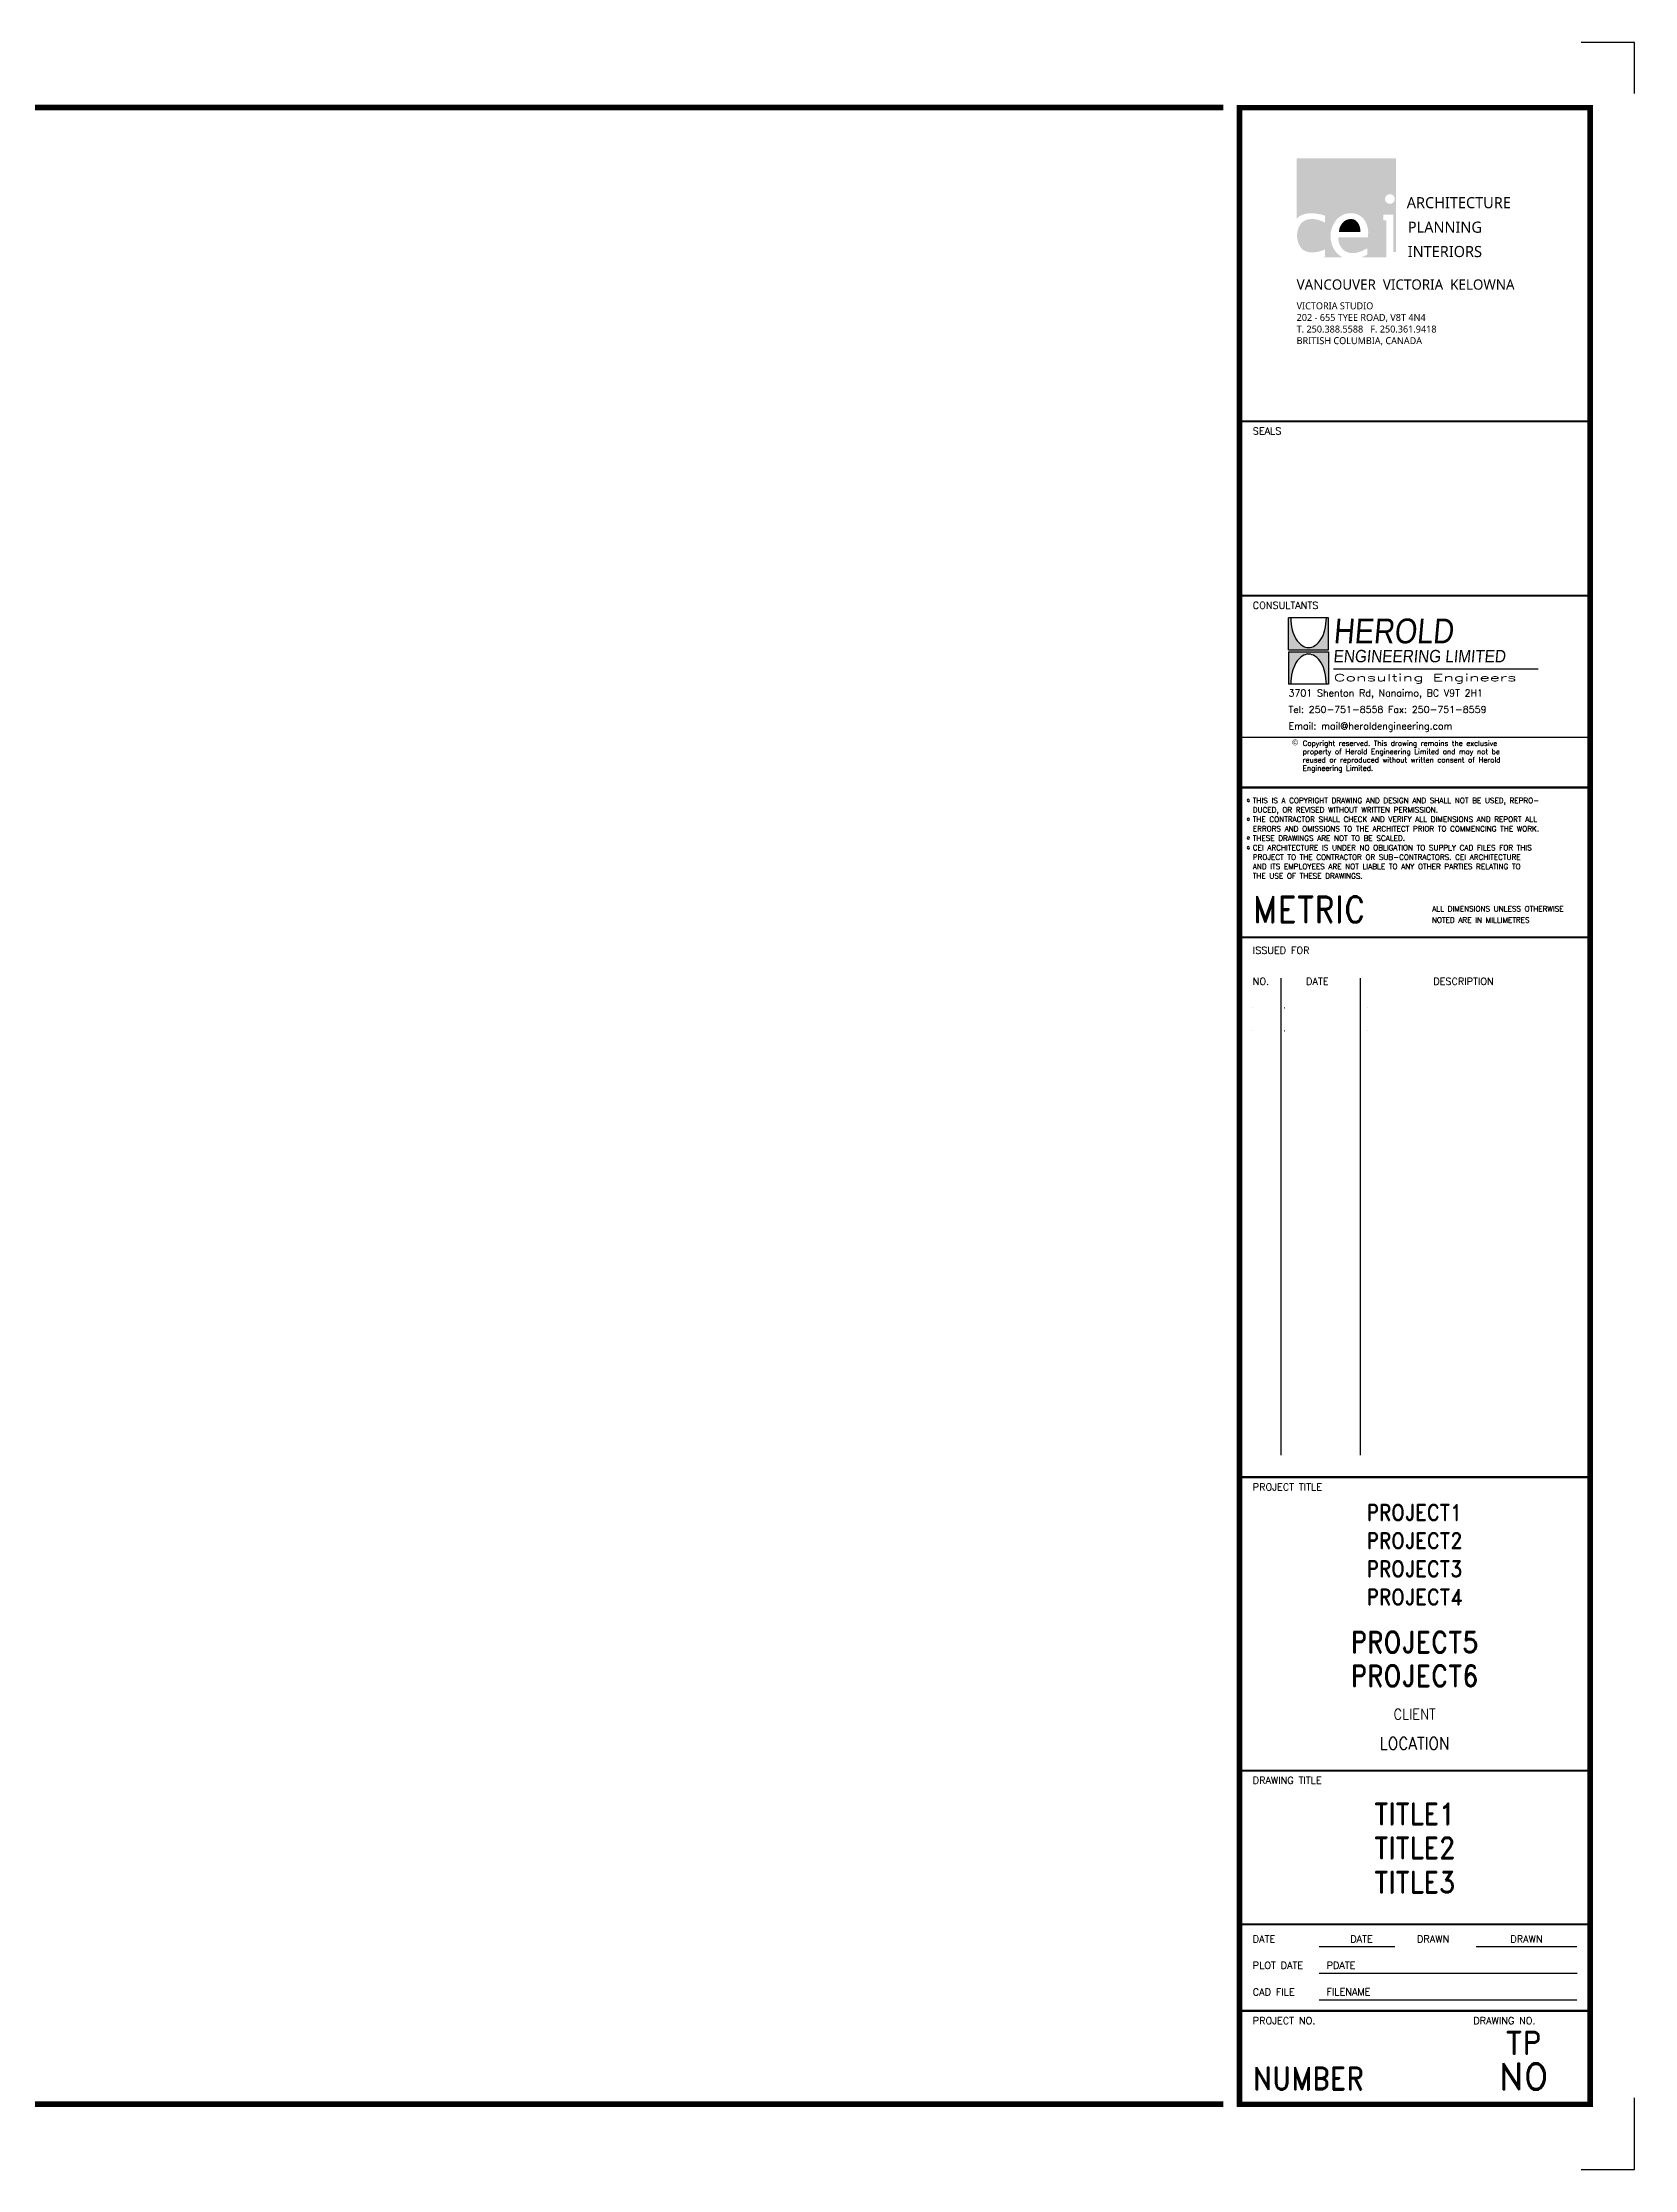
# Model space of a CAD drawing. Extents: x 0 to 914, y 0 to 610.
# Drawn here: x 457 to 914, y 0 to 610 of the extents above; entities that cross this region are included whole.
import ezdxf
from ezdxf.enums import TextEntityAlignment as Align

# ---------------------------------------------------------------- set-up
doc = ezdxf.new("R2010")
doc.units = 0
doc.header["$LTSCALE"] = 1000
doc.layers.get('0').update_dxf_attribs({"linetype": 'CONTINUOUS'})
for name, color, linetype in [('BDR-18', 1, 'CONTINUOUS'), ('BDR-25', 4, 'CONTINUOUS'), ('BDR-35', 2, 'CONTINUOUS'), ('BDR-50', 5, 'CONTINUOUS'), ('BDR-70', 7, 'CONTINUOUS')]:
    doc.layers.add(name, color=color, linetype=linetype)
doc.styles.add('LOGO-HEL', font='ERASBD.TTF')
doc.styles.add('LOGO2-HEL', font='ROMANS.shx')
doc.styles.add('ROMAND', font='romand', dxfattribs={"height": 0.88})
doc.styles.add('ROMANS', font='ROMANS.shx', dxfattribs={"width": 1.1, "height": 540})
doc.styles.add('TITLE', font='arial_0.ttf')

# ---------------------------------------------------------------- blocks, each defined once
blk = doc.blocks.new('CEI logo vic')
at = {"linetype": 'Continuous', "lineweight": 0, "true_color": 0xc83828}
for points in [[(0.5913889926264166, 0.001661667817003609), (-0.00708243068397667, 0.00166166781698629), (-0.007082430683969566, -0.6804427056771181), (-0.006530376193724723, -0.6799663621030272), (-0.004351981820891864, -0.6780805559845007), (-0.001939761849636192, -0.6760196857885021), (0.0007062837200600535, -0.6737837515150169), (0.00358615488817911, -0.6713727531640594), (0.006699851654728082, -0.6687866907356304), (0.01004737401971049, -0.6660255642297213), (0.01362872198312637, -0.6630893736463332), (0.01744389554496861, -0.6599781189854765), (0.02148446360897368, -0.6568406117854972), (0.02574199507886013, -0.6538256635847426), (0.03021648995463521, -0.6509332743832226), (0.0349079482362952, -0.648163444180941), (0.0398163699238403, -0.6455161729778836), (0.04494175501727389, -0.6429914607740574), (0.05028410351658893, -0.6405893075694662), (0.05584341542179247, -0.6383097133641096), (0.06144146973665755, -0.6361703585301), (0.06690004546495701, -0.6341889234395555), (0.07221914260669791, -0.6323654080924765), (0.07739876116186967, -0.6306998124888663), (0.08243890113047583, -0.6291921366287252), (0.08733956251251994, -0.6278423805120459), (0.0921007453079984, -0.6266505441388319), (0.09672244951691479, -0.6256166275090833), (0.1012858027605051, -0.6247038178643125), (0.1058719326599947, -0.6238753024460382), (0.1104808392153942, -0.6231310812542492), (0.1151125224266965, -0.6224711542889612), (0.1197669822939051, -0.6218955215501623), (0.1244442188170236, -0.6214041830378563), (0.1291442319960449, -0.620997138752033), (0.1338670218309691, -0.6206743886927097), (0.1386936219382134, -0.6204285705408281), (0.1437050659341954, -0.6202523219773404), (0.1489013538189081, -0.620145643002243), (0.1542824855923548, -0.6201085336155361), (0.1598484612545356, -0.6201409938172229), (0.165599280805447, -0.6202430236073038), (0.1715349442450961, -0.6204146229857781), (0.1776554515734758, -0.6206557919526465), (0.1840365813097173, -0.6210074206982656), (0.1907541119729308, -0.6215103994129954), (0.1978080435631268, -0.6221647280968392), (0.2051983760803019, -0.6229704067498048), (0.212925109524456, -0.6239274353718773), (0.2209882438955891, -0.6250358139630676), (0.2293877791937012, -0.6262955425233652), (0.238123715418796, -0.627706621052784), (0.2470907169470095, -0.6293164525338024), (0.2561834481544784, -0.6311724399489127), (0.2654019090412095, -0.6332745832981153), (0.2747460996072065, -0.6356228825814096), (0.2842160198524588, -0.6382173377987961), (0.2938116697769733, -0.6410579489502812), (0.3035330493807467, -0.6441447160358587), (0.3133801586637823, -0.6474776390555248), (0.3138222117429544, -0.647626374182968), (0.3138222117429544, -0.725510432540877), (0.3130411185278097, -0.7251174688657678), (0.3059160798198562, -0.7213820396379136), (0.2987337906547138, -0.7178224204206303), (0.2914942510323789, -0.7144386112139107), (0.284197460952855, -0.7112306120177587), (0.276843420416142, -0.7081984228321743), (0.2694321294222367, -0.7053420436571538), (0.2619635879711422, -0.7026614744926973), (0.2544377960628589, -0.700156715338808), (0.2468781473222664, -0.6978342823055372), (0.2393080353742485, -0.695700691502932), (0.231727460218812, -0.6937559429309998), (0.2241364218559464, -0.692000036589741), (0.2165349202856589, -0.690432972479148), (0.2089229555079457, -0.6890547505992275), (0.2013005275228106, -0.6878653709499767), (0.1936676363302534, -0.6868648335313954), (0.1861262317108703, -0.6860737838783959), (0.1787782634452574, -0.6855128675258813), (0.1716237315334182, -0.6851820844738579), (0.1646626359753528, -0.6850814347223229), (0.1578949767710611, -0.6852109182712727), (0.1513207539205396, -0.6855705351207171), (0.1449399674237953, -0.6861602852706461), (0.1387526172808212, -0.6869801687210668), (0.1327580040489104, -0.6879715639730901), (0.1269554282853383, -0.6890758495278524), (0.1213448899901085, -0.6902930253853325), (0.1159263891632243, -0.6916230915455517), (0.1106999258046789, -0.6930660480084954), (0.1056654999144791, -0.6946218947741711), (0.1008231114926217, -0.6962906318425715), (0.09617276053911003, -0.6980722592137072), (0.09165248913798932, -0.6999853763108308), (0.08720033937331534, -0.7020485825571876), (0.08281631124508453, -0.7042618779527849), (0.07850040475329693, -0.706625262497633), (0.0742526198979525, -0.7091387361917074), (0.07007295667905486, -0.7118022990350363), (0.06596141509660397, -0.714615951027602), (0.06191799515059272, -0.7175796921694044), (0.05801578916366773, -0.7206438860258222), (0.05432788945846834, -0.7237588961622137), (0.05085429603498762, -0.7269247225785922), (0.04759500889323606, -0.7301413652749478), (0.04455002803320672, -0.73340882425128), (0.04171935345490303, -0.7367270995075963), (0.03910298515831795, -0.7400961910438892), (0.03670092314346204, -0.7435160988601588), (0.03439778098386777, -0.7470558804033864), (0.03207817225308152, -0.7507845931205457), (0.02974209695110329, -0.7547022370116336), (0.02738955507792605, -0.7588088120766534), (0.02502054663355689, -0.7631043183156048), (0.02263507161799927, -0.7675887557284846), (0.02023313003124623, -0.7722621243152965), (0.01781472187329762, -0.7771244240760364), (0.0154289842057005, -0.7823941531101803), (0.01312505408999809, -0.7882898095171893), (0.01090293152619049, -0.7948113932970631), (0.008762616514281191, -0.8019589044498021), (0.006704109054263118, -0.8097323429754055), (0.004727409146139823, -0.8181317088738815), (0.002832516789911274, -0.8271570021452188), (0.001019431985581057, -0.8368082227894245), (-0.0005108285351980791, -0.8467421123304784), (-0.001557248040762759, -0.8566154122923824), (-0.002119826531116534, -0.8664281226751183), (-0.002198564006255854, -0.8761802434787034), (-0.001793460466184269, -0.8858717747031208), (-0.0009045159108981952, -0.8955027163483844), (0.0004682696596023357, -0.9050730684144868), (0.002324896245310216, -0.9145828309014286), (0.004434069648476232, -0.9237678304929624), (0.006564495671347577, -0.9323638938728318), (0.008716174313924248, -0.9403710210410401), (0.01088910557619914, -0.9477892119975835), (0.01308328945817937, -0.9546184667424693), (0.0152987259598614, -0.9608587852756936), (0.01753541508124525, -0.9665101675972498), (0.01979335682233435, -0.9715726137071485), (0.02212376856892484, -0.9763391178617684), (0.0245778677068125, -0.9811026743174944), (0.02715565423600822, -0.9858632830743304), (0.0298571281565047, -0.99062094413228), (0.03268228946830559, -0.9953756574913364), (0.0356311381714073, -1.000127423151499), (0.03870367426580625, -1.004876241112775), (0.04189989775151319, -1.009622111375155), (0.04531319471318905, -1.014248074377002), (0.04903695123549856, -1.018637170556683), (0.05307116731844869, -1.022789399914187), (0.05741584296203954, -1.026704762449517), (0.06207097816626399, -1.030383258162677), (0.06703657293112905, -1.033824887053667), (0.07231262725663133, -1.037029649122487), (0.07789914114277065, -1.039997544369129), (0.0835279672706063, -1.04273459178813), (0.0889309583211865, -1.045246810374027), (0.09410811429452207, -1.047534200126815), (0.09905943519060584, -1.049596761046499), (0.1037849210094413, -1.051434493133073), (0.1082845717510286, -1.05304739638654), (0.1125583874153641, -1.054435470806897), (0.1166063680024513, -1.055598716394144), (0.1206203096786282, -1.056610444628003), (0.1247920086102254, -1.057543966988181), (0.1291214647972502, -1.058399283474687), (0.133608678239699, -1.05917639408751), (0.1382536489375752, -1.059875298826655), (0.1430563768908718, -1.060495997692128), (0.148016862099596, -1.061038490683927), (0.1531351045637442, -1.061502777802042), (0.1585637765954238, -1.061822075547376), (0.1644555505067353, -1.061929600420833), (0.1708104262976823, -1.061825352422406), (0.1776284039682683, -1.061509331552096), (0.1849094835184863, -1.060981537809899), (0.1926536649483398, -1.060241971195823), (0.2008609482578287, -1.059290631709862), (0.2095313334469496, -1.058127519352026), (0.2183071076079139, -1.056790623703034), (0.2268305578329261, -1.055317934343603), (0.2351016841219791, -1.053709451273744), (0.2431204864750798, -1.051965174493456), (0.2508869648922285, -1.050085104002738), (0.2584011193734216, -1.048069239801588), (0.2656629499186658, -1.045917581890009), (0.2726724565279511, -1.043630130267992), (0.2793250446099862, -1.041351344131192), (0.2855161195734769, -1.039225682675235), (0.2912456814184127, -1.03725314590013), (0.2965137301448075, -1.035433733805868), (0.3013202657526509, -1.03376744639246), (0.3056652882419464, -1.032254283659893), (0.3095487976126903, -1.03089424560818), (0.3129707938648935, -1.029687332237315), (0.3138222117429544, -1.029387215421703), (0.3138222117429544, -1.10845197008838), (0.3137572706081455, -1.10848011485111), (0.3133523351650411, -1.108655809224542), (0.3128841367301941, -1.108858677936635), (0.3123526753036079, -1.109088720987395), (0.3117579508852791, -1.109345938376816), (0.3110999634752113, -1.109630330104907), (0.3103787130734009, -1.109941896171664), (0.309594199679855, -1.11028063657709), (0.3087464232945629, -1.110646551321175), (0.3078577397809473, -1.111025226219008), (0.3069505050024206, -1.111402247085667), (0.3060247189589862, -1.111777613921155), (0.3050803816506369, -1.112151326725475), (0.3041174930773801, -1.11252338549861), (0.3031360532392119, -1.112893790240582), (0.302136062136129, -1.113262540951377), (0.3011175197681384, -1.113629637630995), (0.3001138911606423, -1.1139868930958), (0.2991586413390359, -1.114326120162146), (0.2982517703033192, -1.114647318830029), (0.2973932780535028, -1.114950489099457), (0.296583164589576, -1.115235630970423), (0.2958214299115424, -1.115502744442936), (0.2951080740194057, -1.115751829516979), (0.2944430969131621, -1.115982886192575), (0.2943604495913988, -1.116011626153226), (0.2943604495914059, -1.116011626153226), (0.5068643909779267, -1.116011626153227), (0.5056976677358235, -1.115222580421878), (0.5012347589936573, -1.112247515455685), (0.4966759137700403, -1.109131349133116), (0.4920211320649721, -1.105874081454165), (0.4872704138784525, -1.102475712418835), (0.4824237592104855, -1.098936242027126), (0.4774811680610603, -1.095255670279042), (0.4724426404301911, -1.091433997174578), (0.4673081763178636, -1.087471222713732), (0.4621529166510561, -1.083265066044125), (0.4570520023567288, -1.078713246313354), (0.4520054334348855, -1.073815763521435), (0.447013209885519, -1.068572617668356), (0.4420753317086399, -1.062983808754127), (0.4371917989042376, -1.057049336778736), (0.4323626114723156, -1.050769201742192), (0.427587769412874, -1.044143403644494), (0.4229512429255397, -1.037305205777391), (0.4185370022099293, -1.030387871432631), (0.4143450472660465, -1.023391400610226), (0.4103753780938909, -1.016315793310159), (0.4066279946934627, -1.009161049532448), (0.4031028970647584, -1.001927169277079), (0.3998000852077779, -0.9946141525440573), (0.3967195591225283, -0.987221999333386), (0.3938429929212592, -0.9796873780332154), (0.3911520607162237, -0.9719469570317032), (0.3886467625074254, -0.9640007363288492), (0.3863270982948571, -0.9558487159246429), (0.3841930680785295, -0.9474908958190946), (0.3822446718584355, -0.938927276012208), (0.3804819096345752, -0.9301578565039761), (0.3789047814069483, -0.9211826372943956), (0.3775953101642523, -0.9120444436028654), (0.3766355188951772, -0.9027861006487712), (0.3760254075997228, -0.893407608432113), (0.3757649762778929, -0.8839089669528941), (0.3758542249296837, -0.8742901762111113), (0.3762931535550989, -0.8645512362067644), (0.377081762154135, -0.8546921469398534), (0.3782200507267955, -0.8447129084103819), (0.3796550075300325, -0.8348073453144418), (0.3813336208208123, -0.8251692823481185), (0.3832558905991279, -0.8157987195114291), (0.3854218168649827, -0.8066956568043531), (0.3878313996183768, -0.7978600942269041), (0.3904846388593102, -0.7892920317790748), (0.3933815345877865, -0.7809914694608766), (0.3965220868037949, -0.772958407272295), (0.3999058531831923, -0.7650781366774397), (0.4035323914018221, -0.7572359491404035), (0.4074017014596799, -0.7494318446611927), (0.4115137833567734, -0.7416658232397972), (0.4158686370930952, -0.7339378848762275), (0.4204662626686489, -0.7262480295704765), (0.4253066600834347, -0.7185962573225442), (0.4303898293374523, -0.710982568132434), (0.4357102253517293, -0.7035455590811279), (0.4412623030472854, -0.6964238272496295), (0.4470460624241239, -0.6896173726379162), (0.4530615034822419, -0.6831261952460033), (0.4593086262216425, -0.6769502950738906), (0.4657874306423258, -0.6710896721215669), (0.4724979167442884, -0.6655443263890402), (0.4794400845275338, -0.660314257876317), (0.4864622759734544, -0.6554142979507693), (0.4934128330634329, -0.6508592779797806), (0.5002917557974795, -0.6466491979633577), (0.5070990441755872, -0.6427840579015007), (0.5138346981977633, -0.639263857794206), (0.5204987178639934, -0.6360885976414696), (0.5270911031742953, -0.6332582774432995), (0.5336118541286549, -0.6307728971996918), (0.5401579424954736, -0.6285668300641509), (0.5468263400431639, -0.6265744491901866), (0.5536170467717115, -0.6247957545777907), (0.560530062681127, -0.6232307462269777), (0.567565387771407, -0.6218794241377374), (0.574723022042548, -0.6207417883100692), (0.5820029654945531, -0.6198178387439703), (0.5894052181274229, -0.6191075754394544), (0.5913889926264094, -0.6189825241415359), (0.5913889926263989, -0.6189825241415359)], [(1.115639887786859, 0.001661667817003609), (0.5913889926263989, 0.001661667817003609), (0.5913889926264094, -0.6189825241415359), (0.5916805055085488, -0.6189641480285812), (0.5972338679939543, -0.6186997210983258), (0.6028306571034098, -0.6185816820554135), (0.6084708728369261, -0.6186100308998554), (0.6141545151944925, -0.6187847676316445), (0.6198815841761196, -0.6191058922507839), (0.6256520797817968, -0.6195734047572736), (0.6314660020115277, -0.620187305151114), (0.6373233508653158, -0.620947593432305), (0.643249357341016, -0.6219111715951031), (0.6492692524364867, -0.6231349416337577), (0.6553830361517317, -0.624618903548283), (0.6615907084867436, -0.6263630573386687), (0.6678922694415261, -0.6283674030049213), (0.674287719016083, -0.6306319405470342), (0.6807770572104067, -0.6331566699650071), (0.6873602840245046, -0.6359415912588402), (0.6939444471359245, -0.6390279843163749), (0.7004365942222366, -0.6424571290254388), (0.7068367252834301, -0.6462290253860283), (0.7131448403195083, -0.6503436733981505), (0.7193609393304714, -0.6548010730617984), (0.7254850223163227, -0.6596012243769787), (0.7315170892770555, -0.664744127343688), (0.7374571402126694, -0.6702297819619305), (0.7431916082482733, -0.675976722772966), (0.7486069265089517, -0.6819034843180596), (0.7537030949947144, -0.6880100665972146), (0.7584801137055623, -0.6942964696104308), (0.7629379826414878, -0.7007626933577045), (0.7670767018024943, -0.7074087378390364), (0.7708962711885825, -0.7142346030544329), (0.7743966907997516, -0.7212402890038836), (0.7776490133549564, -0.7284356833930727), (0.780724291573158, -0.7358306739276739), (0.7836225254543495, -0.7434252606076868), (0.7863437149985346, -0.7512194434331121), (0.788887860205713, -0.759213222403949), (0.7912549610758848, -0.7674065975202014), (0.7934450176090464, -0.775799568781862), (0.7954580298052051, -0.7843921361889346), (0.7972388577512814, -0.7929685417798855), (0.7987323615342138, -0.8013130275931812), (0.7999385411539953, -0.8094255936288213), (0.8008573966106296, -0.8173062398868063), (0.8014889279041164, -0.8249549663671321), (0.8018331350344559, -0.8323717730698024), (0.801890018001648, -0.8395566599948248), (0.8016595768056927, -0.8465096271421844), (0.801284055397567, -0.8531586476495976), (0.8009056977282516, -0.8594316946547769), (0.8005245037977463, -0.8653287681577186), (0.8001404736060512, -0.8708498681584227), (0.7997536071531661, -0.8759949946568892), (0.7993639044390878, -0.8807641476531289), (0.7989713654638231, -0.885157327147124), (0.7985759902273688, -0.889174533138885), (0.7985105873430607, -0.8898411287175476), (0.4662167941546586, -0.8898411287175476), (0.4661933333176518, -0.8904197891088312), (0.4660964527832923, -0.8927040089526788), (0.4660043828136192, -0.8952181462053559), (0.4659171234086468, -0.8979622008668731), (0.4658346745683645, -0.9009361729372269), (0.465757036292779, -0.9041400624164171), (0.4656842085818838, -0.907573869304444), (0.4656161914356856, -0.9112375936013111), (0.4655529848541772, -0.9151312353070142), (0.465593874315025, -0.9192289442323422), (0.4658381452958734, -0.9235048701880926), (0.4662857977967328, -0.9279590131742588), (0.4669368318176, -0.9325913731908331), (0.4677912473584714, -0.9374019502378268), (0.4688490444193542, -0.9423907443152431), (0.470110223000241, -0.9475577554230681), (0.471574783101139, -0.952902983561319), (0.4732041574379279, -0.9582787258683303), (0.474959778726495, -0.9635372794824759), (0.4768416469668398, -0.9686786444037414), (0.478849762158959, -0.973702820632137), (0.4809841243028595, -0.9786098081676562), (0.4832447333985345, -0.9833996070102984), (0.4856315894459909, -0.9880722171600673), (0.4881446924452216, -0.9926276386169706), (0.4908518454114104, -0.9971361443670548), (0.4938208513597439, -1.001668007396384), (0.4970517102902119, -1.006223227704963), (0.5005444222028214, -1.010801805292784), (0.5042989870975724, -1.015403740159853), (0.5083154049744613, -1.020029032306169), (0.5125936758334917, -1.02467768173173), (0.51713379967466, -1.029349688436537), (0.5219758973369659, -1.033912975949395), (0.5271600896594089, -1.038235467799094), (0.5326863766419889, -1.042317163985645), (0.5385547582847059, -1.046158064509035), (0.5447652345875602, -1.04975816936928), (0.5513178055505479, -1.053117478566373), (0.5582124711736728, -1.056235992100309), (0.565449231456938, -1.059113709971101), (0.5728902197871375, -1.061696671438143), (0.5803975695510712, -1.063930915760849), (0.5879712807487393, -1.065816442939219), (0.5956113533801488, -1.067353252973249), (0.6033177874452892, -1.06854134586294), (0.6110905829441639, -1.069380721608303), (0.6189297398767766, -1.069871380209326), (0.626835258243127, -1.070013321666009), (0.6347674551087816, -1.069835470570113), (0.642686647539317, -1.0693667515134), (0.6505928355347265, -1.068607164495872), (0.6584860190950202, -1.067556709517517), (0.6663661982201842, -1.066215386578349), (0.6742333729102291, -1.064583195678362), (0.6820875431651551, -1.062660136817558), (0.6899287089849545, -1.060446209995935), (0.6976538784682804, -1.058052494400761), (0.7051600597137754, -1.055590069219331), (0.7124472527214392, -1.053058934451637), (0.7195154574912682, -1.050459090097672), (0.726364674023266, -1.04779053615744), (0.7329949023174326, -1.045053272630948), (0.7394061423737642, -1.042247299518185), (0.7455983941922686, -1.039372616819158), (0.751630034459126, -1.036474591409295), (0.7575594398605258, -1.033598590164026), (0.7633866103964639, -1.03074461308334), (0.7691115460669475, -1.027912660167247), (0.7747342468719696, -1.025102731415738), (0.7802547128115299, -1.022314826828819), (0.7856729438856325, -1.019548946406491), (0.7909889400942769, -1.016805090148753), (0.7923956102779598, -1.016081265316071), (0.7923956102779456, -1.016081265316082), (0.7923956102779456, -1.087750879379326), (0.7922417115969614, -1.087833069832534), (0.790646671821176, -1.088687765159886), (0.7888553837667728, -1.089636776023406), (0.7868678474337486, -1.090680102423099), (0.7846840628221037, -1.091817744358969), (0.7823040299318373, -1.093049701831013), (0.7797277487629501, -1.094375974839234), (0.776955219315442, -1.095796563383622), (0.7739864415893163, -1.097311467464187), (0.7708965837121108, -1.098851520749182), (0.7677608138113774, -1.100347556906865), (0.7645791318871122, -1.10179957593724), (0.7613515379393158, -1.103207577840296), (0.7580780319679877, -1.10457156261604), (0.7547586139731283, -1.105891530264477), (0.7513932839547407, -1.107167480785598), (0.7479820419128181, -1.108399414179403), (0.7446359737029282, -1.109575677032533), (0.7414661651806314, -1.110684615931604), (0.7384726163459279, -1.111726230876624), (0.7356553271988209, -1.112700521867599), (0.7330142977393074, -1.113607488904524), (0.7305495279673833, -1.114447131987393), (0.7282610178830559, -1.115219451116211), (0.7261487674863216, -1.115924446290981), (0.7258877864454056, -1.116011626153227), (0.7258877864454126, -1.116011626153227), (1.00552706968315, -1.116011626153227), (1.00552706968315, -0.7001093795508928), (0.97339577516426, -0.7001093795508928), (0.97339577516426, -0.6351442879725209), (0.9927767184275945, -0.6351442879725209), (0.9927767184275804, -0.4585299198464188), (0.9938289331925574, -0.4478466040532667), (0.9969451414641557, -0.4375738420947706), (1.002005589106086, -0.4281064104519745), (1.0088158059534, -0.4198081372135007), (1.017114079191873, -0.4129979203661802), (1.026581510834673, -0.40793747272425), (1.036854272793166, -0.404821264452655), (1.047537588586318, -0.4037690496876816), (1.115639887786859, -0.4037690496876816)], [(0.7111582810425288, -0.8304461804869956), (0.7111839220187918, -0.8297409000932676), (0.7112921436107769, -0.8270217505050799), (0.7113870018394873, -0.8241578121682618), (0.7114684967049304, -0.8211490850828165), (0.7115366282070918, -0.8179955692487588), (0.7115913963459858, -0.8146972646660706), (0.7116328011216086, -0.8112541713347627), (0.7116608425339536, -0.8076662892548243), (0.7116755205830309, -0.8039336184262695), (0.711611420312599, -0.8001364272575384), (0.7114031267664234, -0.7963549841570814), (0.7110506399445111, -0.7925892891249022), (0.7105539598468622, -0.788839342161), (0.709913086473473, -0.7851051432653757), (0.7091280198243402, -0.781386692438029), (0.7081987598994705, -0.77768398967896), (0.7071253066988606, -0.7739970349881651), (0.7059568438927641, -0.7703509160533473), (0.7047425551514415, -0.7667707205622105), (0.7034824404748927, -0.7632564485147546), (0.7021764998631215, -0.759808099910976), (0.7008247333161205, -0.7564256747508817), (0.6994271408338899, -0.753109173034461), (0.6979837224164368, -0.7498585947617178), (0.6964944780637505, -0.746673939932659), (0.6949380681363027, -0.7435402857664373), (0.693293152994547, -0.7404427094821919), (0.6915597326384869, -0.7373812110799403), (0.6897378070681232, -0.7343557905596718), (0.687827376283451, -0.7313664479213935), (0.6858284402844713, -0.7284131831650948), (0.6837409990711907, -0.725495996290783), (0.6815650526435989, -0.7226148872984615), (0.6793032794355581, -0.7197813684143863), (0.6769583578809129, -0.7170069518648359), (0.6745302879796672, -0.7142916376498065), (0.6720190697318206, -0.7116354257692945), (0.6694247031373732, -0.7090383162233), (0.6667471881963216, -0.7065003090118296), (0.6639865249086729, -0.7040214041348805), (0.6611427132744198, -0.7016016015924453), (0.6581882601444152, -0.6993055649761883), (0.6550956723695118, -0.6971979578777561), (0.65186494994971, -0.6952787802971483), (0.6484960928850094, -0.6935480322343583), (0.64498910117541, -0.6920057136893931), (0.6413439748209049, -0.6906518246622564), (0.6375607138215047, -0.6894863651529406), (0.6336393181772059, -0.6885093351614535), (0.6296139144186337, -0.6876882760124841), (0.6255186290764174, -0.6869907290307369), (0.6213534621505604, -0.6864166942162047), (0.6171184136410628, -0.6859661715688945), (0.612813483547921, -0.6856391610887957), (0.6084386718711386, -0.6854356627759226), (0.6039939786107156, -0.6853556766302678), (0.5994794037666519, -0.6853992026518243), (0.5949666549323599, -0.6855941315994718), (0.5905274397012585, -0.6859683542320754), (0.5861617580733482, -0.6865218705496312), (0.5818696100486251, -0.6872546805521471), (0.5776509956270965, -0.6881667842396151), (0.5735059148087589, -0.6892581816120393), (0.5694343675936083, -0.6905288726694232), (0.5654363539816487, -0.6919788574117596), (0.5615540772869909, -0.6935277504412967), (0.5578297408237525, -0.6950951663602647), (0.5542633445919231, -0.6966811051686785), (0.5508548885915132, -0.6982855668665269), (0.5476043728225196, -0.6999085514538137), (0.5445117972849384, -0.7015500589305388), (0.5415771619787767, -0.7032100892967021), (0.5388004669040273, -0.7048886425523038), (0.5361303378079798, -0.7066174588463148), (0.533515400437923, -0.7084282783276918), (0.5309556547938536, -0.7103211009964414), (0.5284511008757752, -0.7122959268525573), (0.526001738683684, -0.7143527558960465), (0.5236075682175799, -0.7164915881269014), (0.5212685894774636, -0.7187124235451294), (0.5189848024633377, -0.7210152621507337), (0.5167725655651971, -0.723353704245437), (0.5146482371730359, -0.7256813501309751), (0.5126118172868538, -0.7279981998073444), (0.5106633059066511, -0.7303042532745556), (0.5088027030324277, -0.7325995105326053), (0.5070300086641872, -0.7348839715814823), (0.5053452228019258, -0.7371576364211947), (0.5037483454456438, -0.7394205050517484), (0.5021418911785259, -0.7417957310891488), (0.5004283745837603, -0.7444064681494131), (0.4986077956613508, -0.7472527162325313), (0.4966801544112899, -0.7503344753385213), (0.4946454508335814, -0.7536517454673648), (0.4925036849282252, -0.7572045266190761), (0.4902548566952249, -0.7609928187936519), (0.4878989661345699, -0.7650166219910854), (0.4855969874549066, -0.7691936329280942), (0.4835098948648641, -0.7734415483214014), (0.4816376883644422, -0.7777603681709993), (0.4799803679536409, -0.7821500924768847), (0.4785379336324639, -0.7866107212390643), (0.4773103854009076, -0.7911422544575384), (0.4762977232589756, -0.7957446921323106), (0.4754999472066603, -0.8004180342633662), (0.4748364153155725, -0.8049965004113486), (0.4742264856573286, -0.8093143101368934), (0.4736701582319145, -0.8133714634399967), (0.4731674330393413, -0.8171679603206554), (0.4727183100796012, -0.8207038007788725), (0.4723227893526982, -0.8239789848146519), (0.4719808708586323, -0.826993512427983), (0.4716925545973997, -0.8297473836188765), (0.4716197042102862, -0.8304461804869956)]]:
    blk.add_hatch(color=22, dxfattribs=at).paths.add_polyline_path(points)
h = blk.add_hatch(color=22, dxfattribs=at)
edge = h.paths.add_edge_path()
edge.add_line((1.115639887786859, -0.4037690496876816), (1.047537588586318, -0.4037690496876816))
edge.add_arc((1.047537588586321, -0.4585299198464114), 0.05476087015872894, 0, 90.00000000000227, ccw=False)
edge.add_arc((1.047537588586314, -0.4585299198464114), 0.05476087015873565, -90, 0, ccw=False)
edge.add_arc((1.047537588586311, -0.4585299198464114), 0.05476087015873341, 180, 270.00000000000233, ccw=False)
edge.add_line((0.992776718427577, -0.4585299198464114), (0.9927767184275947, -0.6351442879725205))
edge.add_line((0.9927767184275945, -0.6351442879725209), (1.084036259311116, -0.6351442879725209))
edge.add_line((1.084036259311116, -0.6351442879725209), (1.084036259311116, -1.056113510096956))
edge.add_line((1.084036259311116, -1.056113510096955), (1.115639887786858, -1.056113510096955))
edge.add_line((1.115639887786859, -1.056113510096955), (1.115639887786859, -0.4037690496876813))
at = {"color": 0, "linetype": 'ByBlock', "attachment_point": 1}
for s, insert, char_height, width, style in [('{\\fTrebuchet MS|b0|i0|c0|p34;ARCHITECTURE}', (1.237340107549048, -0.4371869156869843), 0.1257635280000001, 37.89310879325159, 'ROMANS'), ('{\\fTrebuchet MS|b0|i0|c0|p34;PLANNING}', (1.249454496127451, -0.7140126316987329), 0.1257635280000001, 37.89310879325159, 'ROMANS'), ('{\\fTrebuchet MS|b0|i0|c0|p34;INTERIORS}', (1.248331652246264, -0.9892611024344997), 0.1257635280000001, 37.89310879325159, 'ROMANS'), ('{\\fTrebuchet MS|b0|i0|c0|p34;\\H1.475x;VANCOUVER  VICTORIA  KELOWNA\\P\\H0.339x;\\P\\H1.999x;VICTORIA STUDIO\\P202 - 655 TYEE ROAD, V8T 4N4\\PT. 250.388.5588   F. 250.361.9418\\PBRITISH COLUMBIA, CANADA}', (-0.007061486326695118, -1.366932047854738), 0.07874, 2.666495258425024, 'TITLE')]:
    blk.add_mtext(s, dxfattribs=dict(at, insert=insert, char_height=char_height, width=width, style=style))
blk = doc.blocks.new('copyright')
at = {"layer": 'BDR-25', "insert": (0.1141182457343806, -0.04097351770002433), "char_height": 0.05859375, "width": 0.0446428571428612, "attachment_point": 1, "style": 'LOGO2-HEL'}
blk.add_mtext('{\\fBankGothic Lt BT|b0|i0|c0|p34;\\H1.125x;©} ', dxfattribs=at)
blk = doc.blocks.new('*U17')
at = {"layer": 'BDR-18'}
for points in [[(0.1560337976833779, 1.61023872234486, -0.07406188891287205), (0.1135703018874494, 1.713488065599865, -0.0606570501823487), (0.09712391754483463, 1.848557884175044), (0.07224286117070733, 1.848557884175044), (0.07224286117070733, 1.486642636967336), (0.5242667973724906, 1.486642636967328), (0.5242667973724906, 1.848557884175044), (0.4993857409983775, 1.848557884175044, -0.06065705018247871), (0.4829393566556632, 1.713488065599588, -0.07406188891263854), (0.4404758608598485, 1.610238722344913, -0.1069057260891834), (0.3689934447255609, 1.533667668844181, -0.1528623331141808), (0.298254829271599, 1.511523693341445, -0.1528623331141954), (0.2275162138176228, 1.533667668844188, -0.1069057260890975)], [(0.4404758608598343, 1.338165495215655, -0.07406188891272433), (0.4829393566556917, 1.234916151960853, -0.06065705018243123), (0.4993857409983775, 1.099846333385493), (0.5242667973724906, 1.099846333385496), (0.5242667973724906, 1.461761580593205), (0.07224286117070733, 1.461761580593205), (0.07224286117070733, 1.099846333385496), (0.09712391754484884, 1.099846333385496, -0.06065705018242707), (0.1135703018875063, 1.234916151960853, -0.07406188891272389), (0.1560337976833637, 1.338165495215655, -0.1069057260891394), (0.227516213817637, 1.414736548716355, -0.1528623331141807), (0.298254829271599, 1.436880524219092, -0.1528623331141854), (0.3689934447255609, 1.414736548716355, -0.1069057260891489)]]:
    blk.add_hatch(color=253, dxfattribs=at).paths.add_polyline_path(points)
at = {"layer": 'BDR-18', "ltscale": 8}
for p, q in [((0.07224286117070733, 1.486642636967332), (0.07224286117070733, 1.848557884175037)), ((0.5242667973724906, 1.848557884175037), (0.07224286117070733, 1.848557884175037)), ((0.5242667973724906, 1.486642636967332), (0.5242667973724906, 1.848557884175037)), ((0.07224286117070733, 1.486642636967332), (0.5242667973724906, 1.486642636967332)), ((0.07224286117070733, 1.461761580593205), (0.5242667973724906, 1.461761580593205)), ((0.07224286117070733, 1.461761580593205), (0.07224286117070733, 1.099846333385493)), ((0.5242667973724906, 1.461761580593205), (0.5242667973724906, 1.099846333385493)), ((0.5242667973724906, 1.099846333385493), (0.07224286117070733, 1.099846333385493)), ((-0.4807136031334054, 0.4982672507403976), (3.480713603133655, 0.4982672507403976))]:
    blk.add_line(p, q, dxfattribs=at)
for centre, radius, start, end in [((0.6599935143559321, 1.848557884174959), 0.5628695968110904, 179.9999999999921, 193.8845601833872), ((0.4814142049864927, 1.804415039640887), 0.3789153621264069, 193.8845601833946, 210.8273619833367), ((0.1150954535567053, 1.804415039640887), 0.3789153621264071, 329.1726380166631, 346.1154398166054), ((-0.06348385581270577, 1.848557884175072), 0.5628695968110835, 346.1154398166005, 359.9999999999963), ((0.368790630613276, 1.737204997420587), 0.2477617907688039, 210.8273619833378, 235.2356452598775), ((0.298254829271599, 1.63558243262991), 0.1240587392884634, 235.2356452598785, 270), ((0.298254829271599, 1.635582432629903), 0.1240587392884578, 270, 304.7643547401231), ((0.2277190279299361, 1.737204997420573), 0.2477617907687847, 304.7643547401216, 329.1726380166633), ((0.6599935143559605, 1.099846333385578), 0.5628695968111188, 166.1154398166133, 180.0000000000088), ((0.4814142049865211, 1.143989177919654), 0.3789153621264336, 149.1726380166648, 166.1154398166071), ((0.368790630613276, 1.211199220139957), 0.2477617907688039, 124.7643547401226, 149.1726380166621), ((0.2982548292715848, 1.312821784930634), 0.1240587392884594, 89.99999999999675, 124.7643547401186), ((0.298254829271599, 1.312821784930634), 0.1240587392884578, 55.23564525988138, 90.00000000000325), ((0.2277190279299361, 1.211199220139971), 0.2477617907687847, 30.82736198333677, 55.23564525987845), ((0.1150954535566768, 1.143989177919657), 0.3789153621264255, 13.88456018339273, 30.82736198333522), ((-0.06348385581273419, 1.099846333385464), 0.5628695968111112, 2.849776994591311e-12, 13.88456018339885)]:
    blk.add_arc(centre, radius, start, end, dxfattribs=at)
at = {"layer": 'BDR-25'}
blk.add_line((0.5782040892709972, 1.271479749060738), (2.89160865661475, 1.271479749060738), dxfattribs=at)
blk.add_blockref('copyright', (5.077769145726542e-14, 0.514822696856813))
at = {"layer": 'BDR-25', "style": 'LOGO2-HEL'}
for s, insert, char_height, width, attachment_point, line_spacing_factor in [('3701 Shenton Rd, Nanaimo, BC V9T 2H1 \\PTel: 250-751-8558 Fax: 250-751-8559 \\PEmail: mail@heroldengineering.com', (0.07224286117070733, 0.7990567920629452), 0.078125, 2.81300819434235, 4, 1.44), ('Copyright reserved. This drawing remains the exclusive  property of Herold Engineering Limited and may not be  reused or reproduced without written consent of Herold  Engineering Limited.', (0.2325983193226762, 0.4596074885308872), 0.05859375, 2.661134321248333, 1, 0.96)]:
    blk.add_mtext(s, dxfattribs=dict(at, insert=insert, char_height=char_height, width=width, attachment_point=attachment_point, line_spacing_factor=line_spacing_factor))
at = {"layer": 'BDR-35', "ltscale": 8, "style": 'LOGO-HEL', "oblique": 5}
for s, height, width, p in [('HEROLD', 0.2801988586608754, 0.8688, (0.5764361047677653, 1.559328903693739)), ('ENGINEERING LIMITED', 0.1400994293304377, 0.9261, (0.5764361047677653, 1.345101416798549))]:
    blk.add_text(s, height=height, dxfattribs=dict(at, width=width)).set_placement(p)
at = {"layer": 'BDR-35', "ltscale": 8, "style": 'LOGO2-HEL', "width": 1.8346}
blk.add_text('Consulting Engineers', height=0.0803353075856987, dxfattribs=at).set_placement((0.5826667329040447, 1.131892522506199))

msp = doc.modelspace()

# ---------------------------------------------------------------- linework, layer by layer
at = {"color": 1, "linetype": 'Continuous'}
for points in [[(913.7570371538216, 595.7529783168148), (913.7570371538216, 610.3599998578907), (898.5009390482771, 610.3599998578907)], [(898.5009390482771, -1.421092897493275e-07), (913.7570371538216, -1.421092897493275e-07), (913.7570371538216, 20.51870693660491)]]:
    msp.add_lwpolyline(points, dxfattribs=at)
for centre in [(804.2140475771357, 333.3416399971663), (813.2704577355813, 333.3416399971663), (837.0572597057801, 333.3416399971663), (804.2140475771357, 326.7618304733568), (813.2704577355813, 326.7618304733568), (837.0572597057801, 326.7618304733568)]:
    msp.add_circle(centre, 0.001, dxfattribs=at)
at = {"layer": 'BDR-18', "linetype": 'Continuous'}
for p, q in [((812.2850493234636, 341.8424875256518), (812.2850493234637, 205.0093718759304)), ((835.0578320596301, 341.8424875256518), (835.0578320596302, 205.0093718759304)), ((823.2640475771354, 63.99385323436032), (845.0171365641648, 63.99385323436032)), ((868.2991275753088, 63.99385323436032), (897.248037366775, 63.99385323436032)), ((823.2640475771354, 56.35029796052439), (897.2681342088052, 56.35029796052439)), ((823.2640475771354, 48.70674268668844), (897.248037366775, 48.70674268668844))]:
    msp.add_line(p, q, dxfattribs=at)
at = {"layer": 'BDR-18'}
for points in [[(802.5915084084249, 392.9014588235038, 0), (802.6568486129531, 392.6504282713665, 0), (802.8805777478578, 392.5191626501944, 0), (803.131608299997, 392.5845028547244, 0), (803.2628739211673, 392.8082319896273, 0), (803.1975337166355, 393.0592116537553, 0), (802.9738045817344, 393.1904772749274, 0), (802.7228249176064, 393.1251116263936, 0), (802.5915084084249, 392.9014588235038, 0)], [(802.5915084084249, 387.4867039430676, 0), (802.6568486129531, 387.2356733909303, 0), (802.8805777478578, 387.1044077697582, 0), (803.131608299997, 387.1697479742882, 0), (803.2628739211673, 387.3934771091911, 0), (803.1975337166355, 387.644456773319, 0), (802.9738045817344, 387.7757223944911, 0), (802.7228249176064, 387.7103567459556, 0), (802.5915084084249, 387.4867039430676, 0)], [(802.5915084084249, 382.1238089785322, 0), (802.6568486129531, 381.8727784263949, 0), (802.8805777478578, 381.7415128052228, 0), (803.131608299997, 381.8068530097528, 0), (803.2628739211673, 382.0305821446557, 0), (803.1975337166355, 382.2815618087836, 0), (802.9738045817344, 382.4128274299558, 0), (802.7228249176064, 382.347461781422, 0), (802.5915084084249, 382.1238089785322, 0)], [(802.5915084084249, 379.3335213647176, 0), (802.6568486129531, 379.0824908125803, 0), (802.8805777478578, 378.9512251914082, 0), (803.131608299997, 379.0165908399438, 0), (803.2628739211673, 379.2402945308411, 0), (803.1975337166355, 379.491274194969, 0), (802.9738045817344, 379.6225398161412, 0), (802.7228249176064, 379.5571741676056, 0), (802.5915084084249, 379.3335213647176, 0)]]:
    msp.add_polyline3d(points, close=True, dxfattribs=at)
at = {"layer": 'BDR-50', "linetype": 'Continuous'}
msp.add_line((800.4040475771358, 591.6599998578905), (800.4040475771357, 381.0950005487764), dxfattribs=at)
at = {"layer": 'BDR-50', "linetype": 'Continuous', "const_width": 0.6010394853354465}
for points in [[(800.4411449362498, 501.6599998578907), (901.0580373667749, 501.6599998578907)], [(800.4377863276056, 451.6599998578907), (901.0580373667748, 451.6599998578907)], [(800.4301531261416, 353.6011638066902), (901.0580373667748, 353.6011638066902)], [(800.4124186547409, 198.6593718759304), (900.8853743496647, 198.6593718759304)], [(800.4084493899798, 114.4574643117158), (901.0580373667749, 114.4574643117158)], [(800.4062357615554, 70.3331988767307), (901.0580373667749, 70.3331988767307)], [(800.4046582332528, 45.52909062100803), (901.0580373667749, 45.52909062100803)]]:
    msp.add_lwpolyline(points, dxfattribs=at)
at = {"layer": 'BDR-50', "const_width": 0.6010394853354465}
msp.add_lwpolyline([(800.4351147070943, 396.5664651828949), (901.0580373667785, 396.5664651828949)], dxfattribs=at)
at = {"layer": 'BDR-70', "linetype": 'Continuous', "const_width": 1.602771960894524}
msp.add_lwpolyline([(795.7530615932521, 18.72356100640889), (38.19364121484307, 18.72356100640889), (38.19364121484307, 591.7569669604852), (795.7530615932521, 591.7391052690602)], dxfattribs=at)
at = {"layer": 'BDR-70', "linetype": 'Continuous', "const_width": 1.60274}
msp.add_lwpolyline([(901.0580373667749, 591.6599998578907), (901.0580373667749, 18.69999985789075), (800.4040475771358, 18.69999985789075), (800.4040475771358, 591.6599998578905)], close=True, dxfattribs=at)

# ---------------------------------------------------------------- block references
at = {"xscale": 25.39999999999964, "yscale": 25.39999999999964, "zscale": 25.4}
msp.add_blockref('*U17', (812.647911847185, 398.3383319167608), dxfattribs=at)
at = {"layer": 'BDR-50', "linetype": 'Continuous', "xscale": 25.39999999999998, "yscale": 25.40000000000001, "zscale": 25.4}
msp.add_blockref('CEI logo vic', (816.9746940643884, 577.1074089667504), dxfattribs=at)

# ---------------------------------------------------------------- texts
at = {"layer": 'BDR-18', "linetype": 'Continuous', "style": 'ROMANS'}
for s, height, p in [('SEALS', 2.032, (804.2140475771358, 497.8499998578908)), ('CONSULTANTS', 2.032, (804.2140475771357, 447.8499998578908)), ('ALL DIMENSIONS UNLESS OTHERWISE', 1.524, (855.7212630679345, 361.0094696215009)), ('NOTED ARE IN MILLIMETRES', 1.524, (855.6270948058766, 357.7811812602599)), ('ISSUED FOR', 2.032, (804.2140475771357, 348.8328456194467)), ('NO.', 2.032, (804.2140475771357, 339.921449520976)), ('DATE', 2.032, (819.5207686510754, 339.9214495209758)), ('DESCRIPTION', 2.032, (856.0202254774008, 339.9214495209758)), ('PROJECT TITLE', 2.032, (804.2140475771358, 194.8493718759304)), ('DRAWING TITLE', 2.032, (804.2140475771358, 110.6474643117158)), ('DATE', 2.032, (804.2140475771358, 65.13685323436036)), ('DRAWN', 2.032, (851.3671365641652, 65.13685323436036)), ('PLOT DATE', 2.032, (804.2140475771358, 57.54273566200468)), ('CAD FILE', 2.032, (804.2140475771358, 49.89918038816874)), ('PROJECT NO.', 2.032, (804.2140475771358, 41.71909062100804)), ('DRAWING NO.', 2.032, (867.5069109889342, 41.71909062100804))]:
    msp.add_text(s, height=height, dxfattribs=at).set_placement(p)
at = {"layer": 'BDR-18', "style": 'ROMANS'}
for s, p in [('THIS IS A COPYRIGHT DRAWING AND DESIGN AND SHALL NOT BE USED, REPRO-', (804.2140475771362, 392.0969712858143)), ('DUCED, OR REVISED WITHOUT WRITTEN PERMISSION.', (804.2140475771362, 389.3922735671542)), ('THE CONTRACTOR SHALL CHECK AND VERIFY ALL DIMENSIONS AND REPORT ALL', (804.2140475771362, 386.6876012925015)), ('ERRORS AND OMISSIONS TO THE ARCHITECT PRIOR TO COMMENCING THE WORK.', (804.2140475771362, 383.9829035738414)), ('THESE DRAWINGS ARE NOT TO BE SCALED.', (804.2140475771362, 381.2782821871981)), ('CEI ARCHITECTURE IS UNDER NO OBLIGATION TO SUPPLY CAD FILES FOR THIS ', (804.2140475771362, 378.5449269808771)), ('AND ITS EMPLOYEES ARE NOT LIABLE TO ANY OTHER PARTIES RELATING TO', (804.2140475771362, 373.1455138405865)), ('PROJECT TO THE CONTRACTOR OR SUB-CONTRACTORS. CEI ARCHITECTURE ', (804.2140475771362, 375.8432858520075)), ('THE USE OF THESE DRAWINGS.', (804.2140475771362, 370.4305306730851))]:
    msp.add_text(s, height=1.524, dxfattribs=at).set_placement(p)
at = {"layer": 'BDR-25', "linetype": 'Continuous', "style": 'ROMAND', "width": 0.9}
msp.add_text('METRIC', height=7.619999999999999, dxfattribs=at).set_placement((804.2140475771357, 357.795889621415))
at = {"layer": 'BDR-25', "width": 0.9}
for tag, height, style, p in [('PROJECT5', 6.095987807999999, 'ROMAND', (850.648997320483, 148.2986908396377)), ('PROJECT6', 6.095987807999999, 'ROMAND', (850.648997320483, 138.6025428316788)), ('CLIENT', 3.047993904, 'ROMANS', (850.648997320483, 129.1204631805004)), ('LOCATION', 3.555992888, 'ROMANS', (850.648997320483, 120.4783967535544))]:
    msp.add_attdef(tag, text='', height=height, dxfattribs=dict(at, style=style)).set_placement(p, align=Align.CENTER)
at = {"layer": 'BDR-25', "style": 'ROMAND'}
for tag, height, p in [('TP', 6.499986999999999, (881.9378673910019, 33.09984316823241)), ('NO', 7.619984759999999, (881.9378673910019, 22.87816183422106))]:
    msp.add_attdef(tag, text='', height=height, dxfattribs=at).set_placement(p, align=Align.CENTER)
at = {"layer": 'BDR-25', "style": 'ROMAND', "width": 0.9}
msp.add_attdef('NUMBER', (804.2142412651142, 22.87816183422106), '', height=6.499986999999999, dxfattribs=at)
at = {"layer": 'BDR-50', "style": 'ROMAND', "width": 0.9}
for tag, height, p in [('PROJECT1', 4.571990855999999, (850.648997320483, 186.2440927429758)), ('PROJECT2', 4.571990855999999, (850.648997320483, 178.1626176119479)), ('PROJECT3', 4.571990855999999, (850.648997320483, 170.0811424809199)), ('PROJECT4', 4.571990855999999, (850.648997320483, 161.9996673498919)), ('TITLE1', 6.095987807999999, (850.733344027964, 99.03273710336194)), ('TITLE2', 6.095987807999999, (850.733344027964, 89.2555627889299)), ('TITLE3', 6.095987807999999, (850.733344027964, 79.40558271300867))]:
    msp.add_attdef(tag, text='', height=height, dxfattribs=at).set_placement(p, align=Align.CENTER)
at = {"layer": 'BDR-50', "style": 'ROMANS'}
for tag, text, p in [('DATE', '-', (835.41072336554, 65.13676036065365)), ('DRAWN', '', (882.7736190399505, 65.13676036065365))]:
    msp.add_attdef(tag, text=text, height=2.031995936, dxfattribs=at).set_placement(p, align=Align.CENTER)
for tag, p in [('PDATE', (825.3992108750631, 57.54265797653309)), ('FILENAME', (825.3720027970835, 49.95803980894422))]:
    msp.add_attdef(tag, p, '-', height=2.031995936, dxfattribs=at)

doc.saveas('drawing.dxf')
